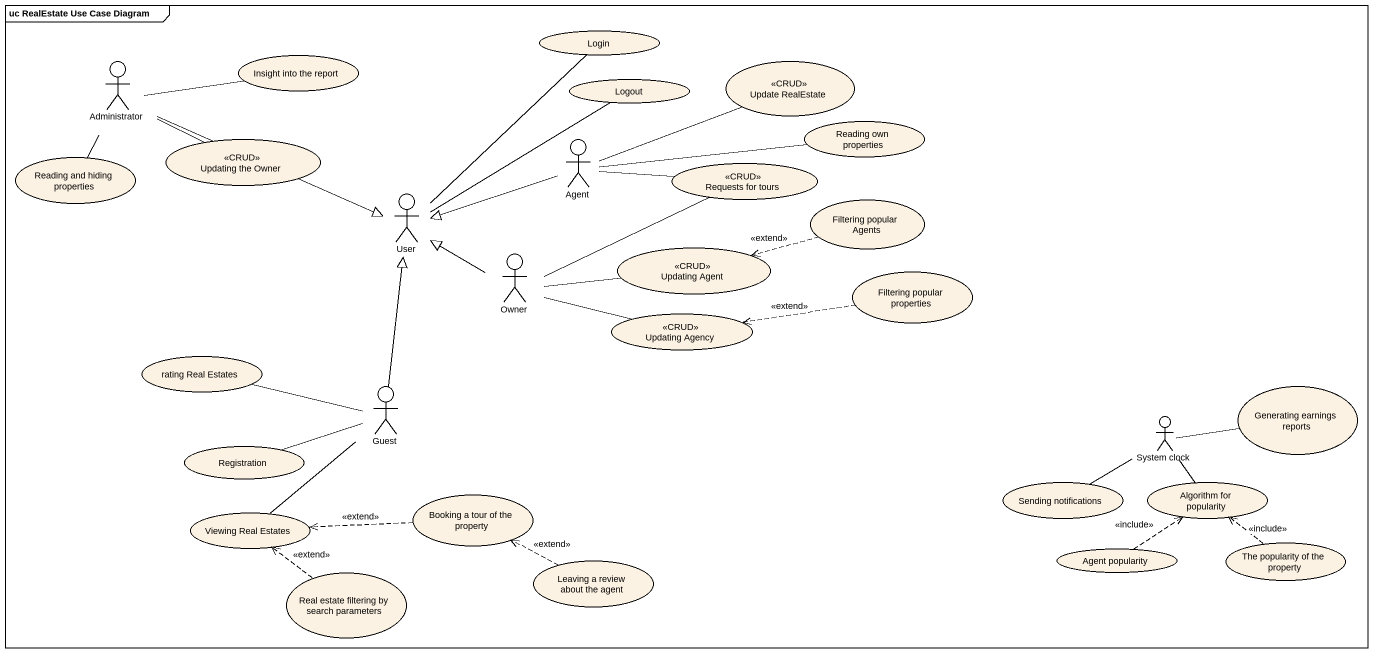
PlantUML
@startuml
mainframe uc RealEstate Use Case Diagram
usecase Login
actor Administrator
usecase "Insight into the report" as Insight_into_the_report
usecase Logout
usecase "Update RealEstate" as Update_RealEstate <<CRUD>>
usecase "Reading own properties" as Reading_own_properties
usecase "Reading and hiding properties" as Reading_and_hiding
usecase "Updating the Owner" as Updating_the_Owner <<CRUD>>
actor "Agent" as Agent_
actor User
usecase "Requests for tours" as Requests_for_tours <<CRUD>>
usecase "Filtering popular Agents" as Filtering_popular_Agents
actor Owner
usecase "Updating Agent" as Updating_Agent <<CRUD>>
usecase "Filtering popular properties" as Filtering_popular_properties
usecase "Updating Agency" as Updating_Agency <<CRUD>>
usecase "rating Real Estates" as rating_Real_Estates
actor Guest
usecase "Generating earnings reports" as Generating_earnings_reports
actor "System clock" as System_clock
usecase Registration
usecase "Booking a tour of the property" as Booking_a_tour_of_the
usecase "Sending notifications" as Sending_notifications
usecase "Algorithm for popularity" as Algorithm_for_popularity
usecase "Viewing Real Estates" as Viewing_Real_Estates
usecase "Agent popularity" as Agent_popularity
usecase "The popularity of the property" as The_popularity_of_the
usecase "Real estate filtering by search parameters" as Real_estate_filtering_by
usecase "Leaving a review about the agent" as Leaving_a_review_about_the
Administrator -right- Insight_into_the_report
Administrator -- Reading_and_hiding
Administrator -right- Updating_the_Owner
Administrator -right-|> User
Agent_ -right- Update_RealEstate
Agent_ -right- Reading_own_properties
Agent_ -left-|> User
Agent_ -right- Requests_for_tours
User -up- Login
User -up- Logout
Filtering_popular_Agents .left.> Updating_Agent : <<extend>>
Owner -left-|> User
Owner -right- Requests_for_tours
Owner -right- Updating_Agent
Filtering_popular_properties .left.> Updating_Agency : <<extend>>
Updating_Agency -left- Owner
Guest -up-|> User
Guest -left- rating_Real_Estates
Guest -left- Registration
Guest -- Viewing_Real_Estates
System_clock -right- Generating_earnings_reports
System_clock -left- Sending_notifications
System_clock -- Algorithm_for_popularity
Booking_a_tour_of_the .left.> Viewing_Real_Estates : <<extend>>
Agent_popularity .up.> Algorithm_for_popularity : <<include>>
The_popularity_of_the .up.> Algorithm_for_popularity : <<include>>
Real_estate_filtering_by .up.> Viewing_Real_Estates : <<extend>>
Leaving_a_review_about_the .left.> Booking_a_tour_of_the : <<extend>>
@enduml
